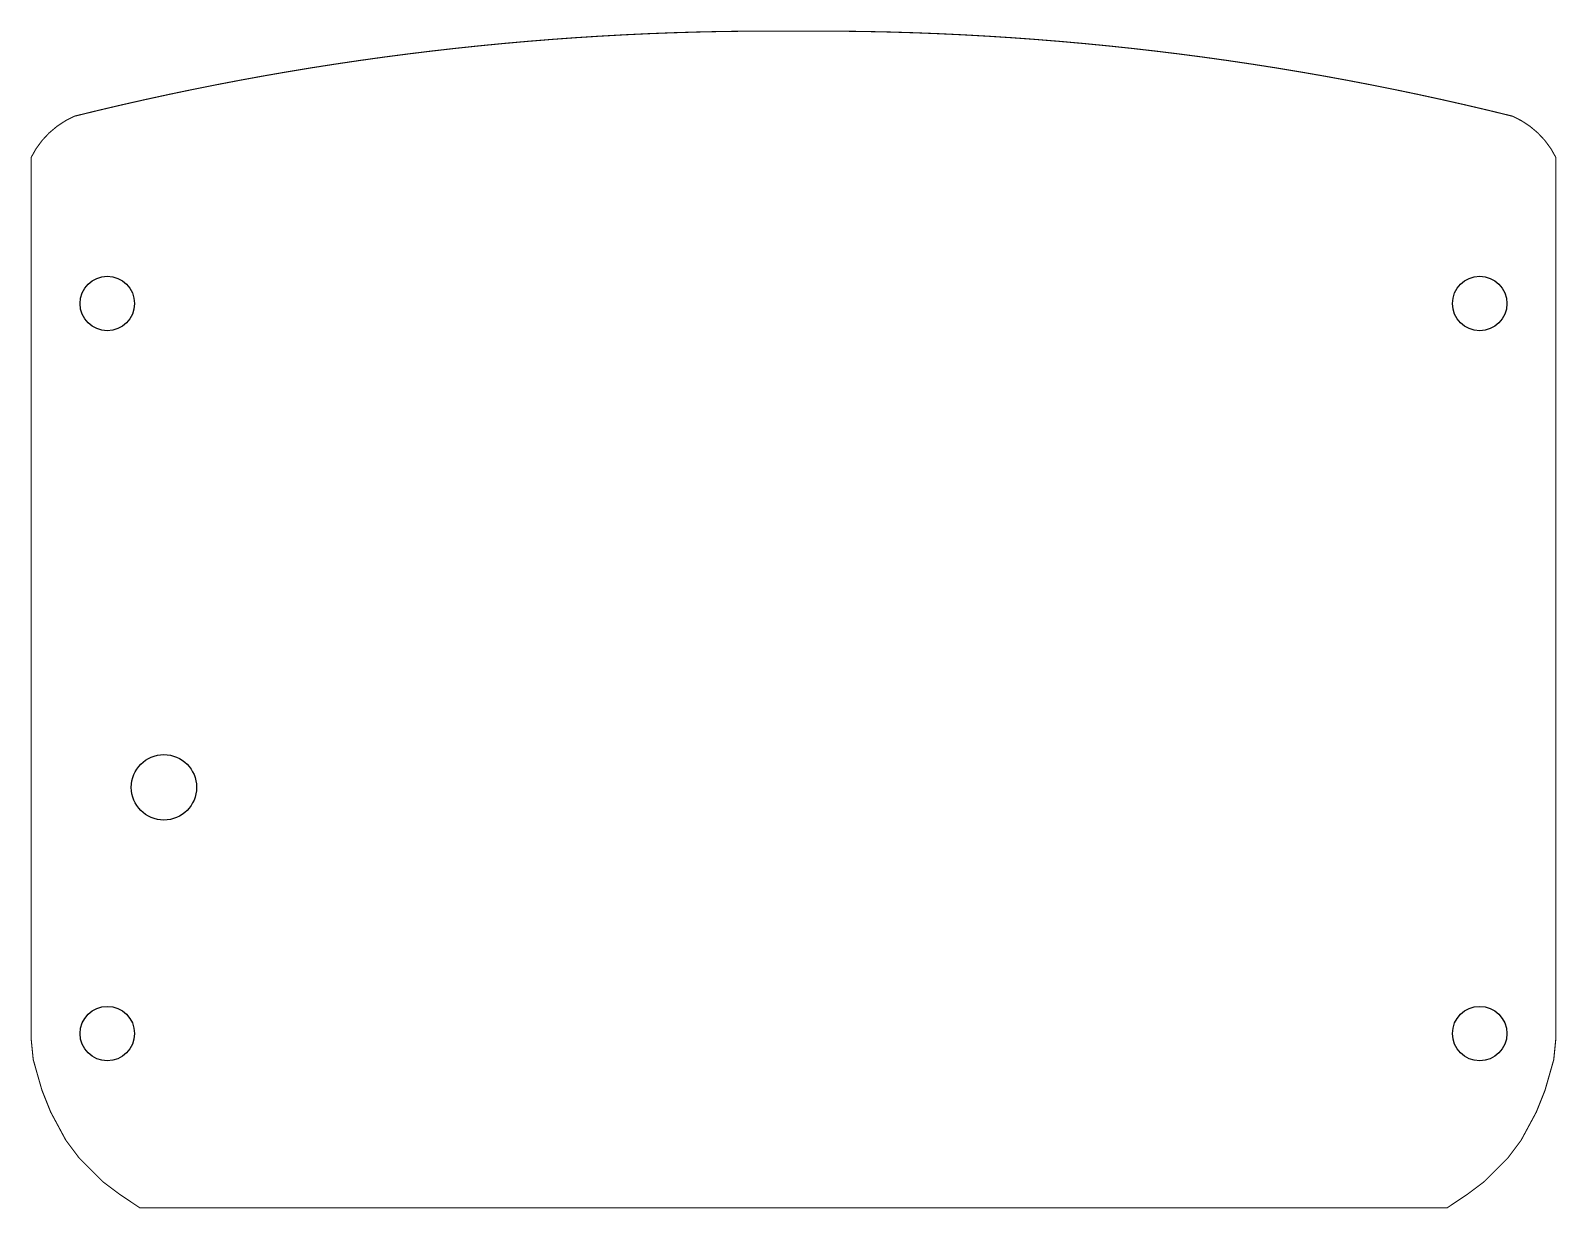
# Model space of a CAD drawing. Extents: x 0 to 70, y 0 to 54.
import ezdxf

# ---------------------------------------------------------------- set-up
doc = ezdxf.new("R2010")
doc.units = 0
doc.layers.add('Board_Outline', color=13, linetype='CONTINUOUS')
doc.layers.add('Drill_Top', color=7, linetype='CONTINUOUS')

msp = doc.modelspace()

# ---------------------------------------------------------------- linework, layer by layer
at = {"layer": 'Board_Outline', "linetype": 'CONTINUOUS', "const_width": 0.05}
msp.add_lwpolyline([(67.8004, 2.3002), (66.7005, 1.2002), (65.9004, 0.6002), (65.0005, 0), (5.0005, 0), (4.1004, 0.6002), (3.3004, 1.2002), (2.2005, 2.3002), (1.6004, 3.1002), (0.9004, 4.4002), (0.5004, 5.4002), (0.1004, 6.8002), (0.0005, 7.8002), (0.0006, 48.2002), (0.2319, 48.6085), (0.5098, 48.9866), (0.8303, 49.3294), (1.189, 49.6319), (1.5809, 49.89), (2.0005, 50.1001), (3.0795, 50.3628), (4.1607, 50.6165), (5.244, 50.861), (6.3293, 51.0966), (7.4165, 51.323), (8.5056, 51.5404), (9.5965, 51.7487), (10.689, 51.9478), (11.7832, 52.1378), (12.879, 52.3187), (13.9762, 52.4904), (15.0748, 52.6529), (16.1747, 52.8062), (17.2759, 52.9504), (18.3782, 53.0853), (19.4816, 53.2111), (20.5861, 53.3276), (21.6914, 53.4348), (22.7976, 53.5329), (23.9047, 53.6217), (25.0124, 53.7012), (26.1207, 53.7715), (27.2296, 53.8325), (28.3389, 53.8843), (29.4487, 53.9268), (30.5588, 53.96), (31.6691, 53.984), (32.7795, 53.9986), (33.8901, 54.004), (35.0006, 54.0001), (36.1111, 54.0041), (37.2217, 53.9987), (38.3321, 53.984), (39.4424, 53.96), (40.5525, 53.9268), (41.6622, 53.8843), (42.7716, 53.8326), (43.8804, 53.7715), (44.9888, 53.7012), (46.0965, 53.6217), (47.2035, 53.5329), (48.3097, 53.4349), (49.415, 53.3276), (50.5195, 53.2111), (51.6229, 53.0853), (52.7252, 52.9504), (53.8264, 52.8062), (54.9263, 52.6529), (56.0249, 52.4904), (57.1221, 52.3187), (58.2178, 52.1378), (59.312, 51.9478), (60.4045, 51.7486), (61.4954, 51.5404), (62.5844, 51.323), (63.6717, 51.0966), (64.7569, 50.861), (65.8402, 50.6164), (66.9214, 50.3628), (68.0005, 50.1001), (68.42, 49.89), (68.8119, 49.6318), (69.1707, 49.3293), (69.4912, 48.9865), (69.7692, 48.6084), (70.0006, 48.2002), (70.0005, 7.8002), (69.9004, 6.8002), (69.5004, 5.4002), (69.1004, 4.4002), (68.4004, 3.1002), (67.8004, 2.3002)], dxfattribs=at)
at = {"layer": 'Drill_Top'}
for centre, radius in [((3.5004, 41.5002), 1.25), ((66.5004, 41.5002), 1.25), ((6.1, 19.3), 1.5), ((3.5004, 8.0002), 1.25), ((66.5004, 8.0002), 1.25)]:
    msp.add_circle(centre, radius, dxfattribs=at)

doc.saveas('drawing.dxf')
